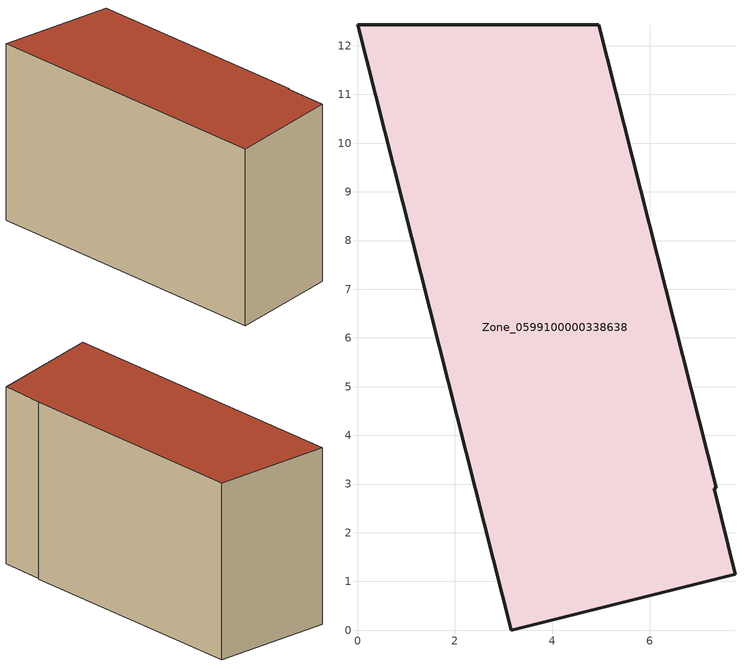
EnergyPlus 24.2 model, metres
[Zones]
Zone_0599100000338638
 floor ground (C_G): 7.75,1.15 3.15,0 0,12.43 4.95,12.43 7.37,2.92 7.32,2.91 z0
 wall outside (C_F): 3.15,0 7.75,1.15 7.32,2.91 7.37,2.92 4.95,12.43 0,12.43 3.15,0 z0:8.32
 roof outside (C_R): 7.37,2.92 4.95,12.43 0,12.43 3.15,0 7.75,1.15 7.32,2.91 z8.32
[BUILDING]
Pand.0599100000338638: North Axis=0; Terrain=City; Loads Convergence Tolerance Value=0.04; Temperature Convergence Tolerance Value=0.4; Solar Distribution=FullExterior; Maximum Number of Warmup Days=25; Minimum Number of Warmup Days=1
[Site:Location]
Rotterdam.The.Hague.AP_ZH_NLD Design_Conditions: Latitude=51.96; Longitude=4.45; Time Zone=1; Elevation=-4.5
[SITE:GROUNDTEMPERATURE:BUILDINGSURFACE]
18, 18, 18, 18, 18, 18, 18, 18, 18, 18, 18, 18
[MATERIAL] Thermal Absorptance=0.9; Solar Absorptance=0.7; Visible Absorptance=0.7
Name | Roughness | Thickness | Conductivity | Density | Specific Heat
G.TI.1992-2005 | MediumSmooth | 0.15 | 0.06 | 540 | 1210
F.TI.1992-2005 | Rough | 0.3 | 0.12 | 1920 | 840
R.TI.1992-2005 | MediumRough | 0.2 | 0.08 | 1500 | 1000
[CONSTRUCTION]
C_G: G.TI.1992-2005
C_F: F.TI.1992-2005
C_R: R.TI.1992-2005
[ZONE]
Zone_0599100000338638: Type=1; Multiplier=1; Ceiling Height=Autocalculate; Volume=Autocalculate; Floor Area=autocalculate; Part of Total Floor Area=Yes
[ZONEINFILTRATION:DESIGNFLOWRATE]
Infil_Zone_0599100000338638: Zone or ZoneList or Space or SpaceList=Zone_0599100000338638; Schedule=AlwaysOn; Design Flow Rate Calculation Method=Flow/Area; Flow Rate per Floor Area=0.0015; Constant Term Coefficient=1; Temperature Term Coefficient=0; Velocity Term Coefficient=0; Velocity Squared Term Coefficient=0
[HVACTEMPLATE:ZONE:IDEALLOADSAIRSYSTEM]
Zone_0599100000338638: Maximum Heating Supply Air Temperature=50; Minimum Cooling Supply Air Temperature=13; Maximum Heating Supply Air Humidity Ratio=0.0156; Minimum Cooling Supply Air Humidity Ratio=0.0077; Heating Limit=NoLimit; Cooling Limit=NoLimit; Dehumidification Control Type=ConstantSensibleHeatRatio; Cooling Sensible Heat Ratio=0.7; Dehumidification Setpoint=60; Humidification Control Type=None; Humidification Setpoint=30; Outdoor Air Method=None; Outdoor Air Flow Rate per Person=0.00944; Outdoor Air Flow Rate per Zone Floor Area=0; Outdoor Air Flow Rate per Zone=0; Demand Controlled Ventilation Type=None; Outdoor Air Economizer Type=NoEconomizer; Heat Recovery Type=None; Sensible Heat Recovery Effectiveness=0.7; Latent Heat Recovery Effectiveness=0.65
[ZONECONTROL:THERMOSTAT]
ThermostatControl_Zone_0599100000338638: Zone or ZoneList=Zone_0599100000338638; Control Type Schedule=DualSetpointControlType; Control 1=Thermostat_Zone_0599100000338638; Temperature Difference Between Cutout And Setpoint=0
[THERMOSTATSETPOINT:DUALSETPOINT]
Thermostat_Zone_0599100000338638: Heating Setpoint Temperature Schedule=HeatingSetpoint_Zone_0599100000338638; Cooling Setpoint Temperature Schedule=CoolingSetpoint_Zone_0599100000338638
[SCHEDULE:COMPACT]
HeatingSetpoint_Zone_0599100000338638: Through: 12/31, For: AllDays, Until: 24:00, 21
CoolingSetpoint_Zone_0599100000338638: Through: 12/31, For: AllDays, Until: 24:00, 24
DualSetpointControlType: Through: 12/31, For: AllDays, Until: 24:00, 4
AlwaysOn: Through: 12/31, For: AllDays, Until: 24:00, 1
